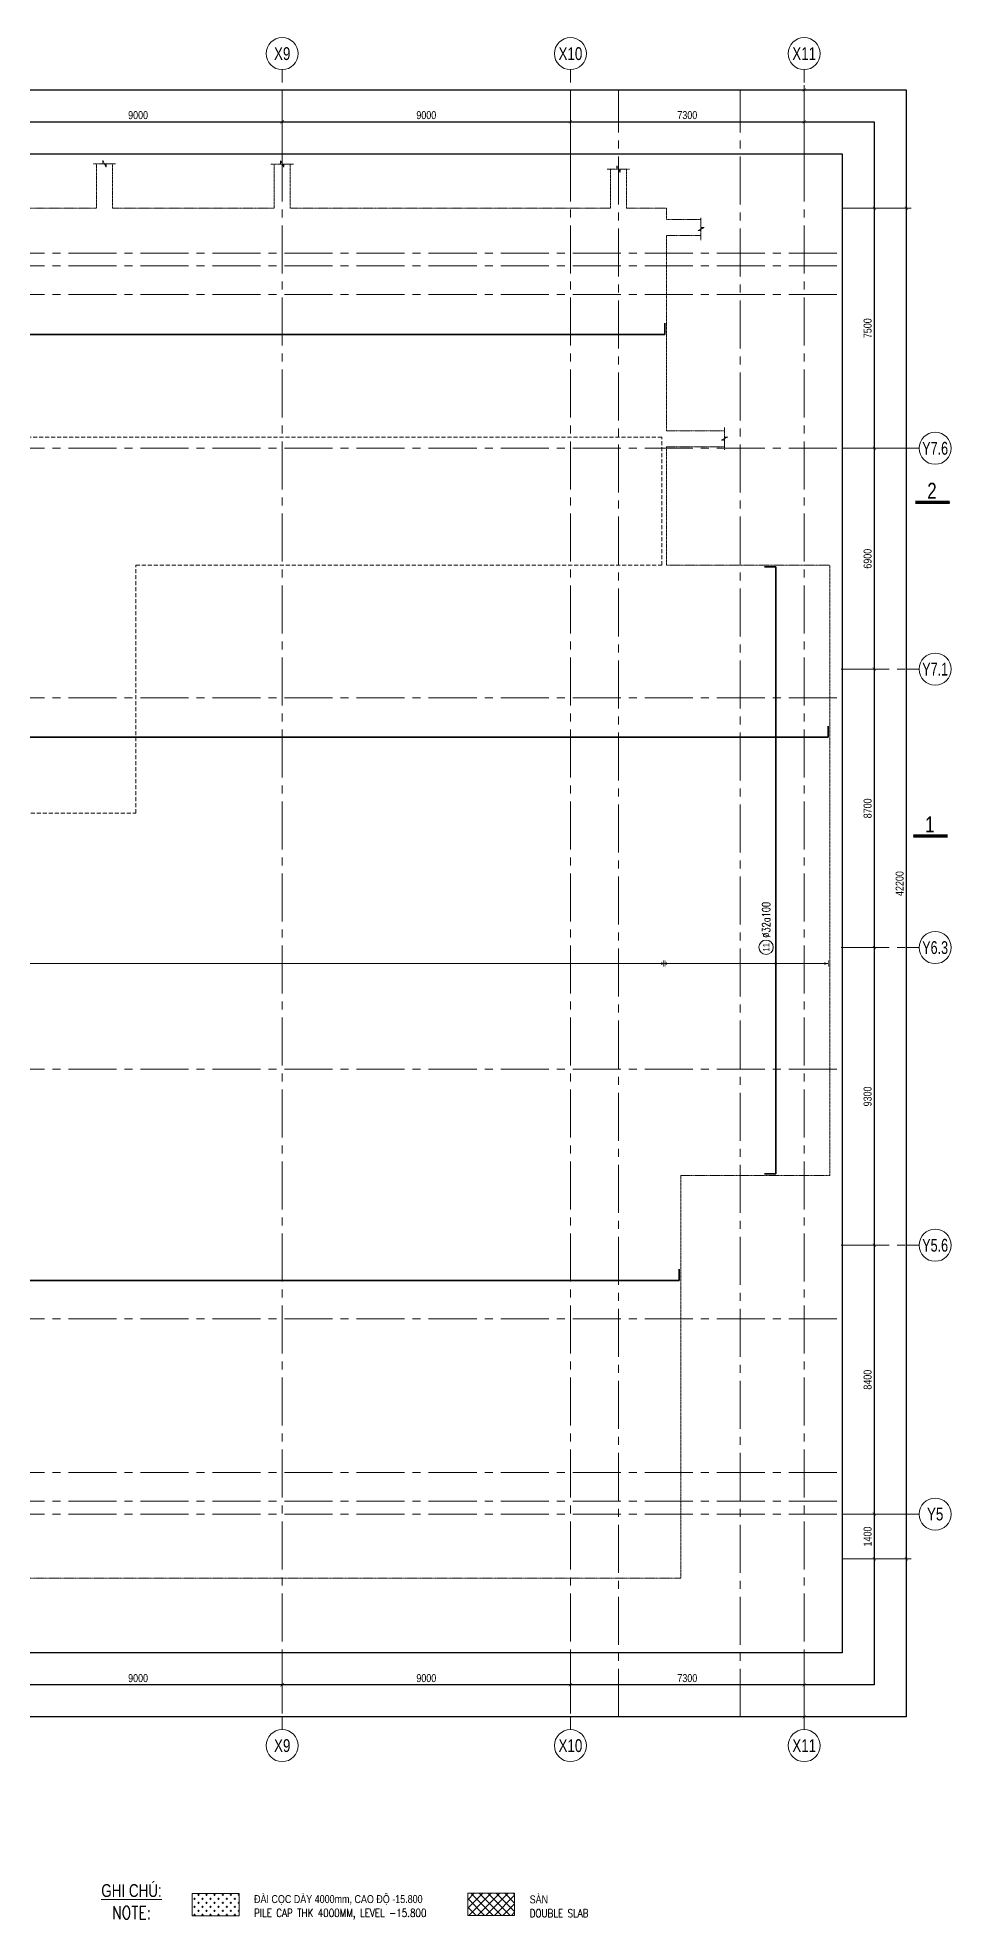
# Model space of a CAD drawing. Header units: millimetres. Extents: x -134772 to 596971, y -129535 to 35703.
# Drawn here: x 208629 to 237159, y -46138 to 12653 of the extents above; entities that cross this region are included whole.
import ezdxf
from ezdxf.enums import TextEntityAlignment as Align

# ---------------------------------------------------------------- set-up
doc = ezdxf.new("R2010")
doc.units = ezdxf.units.MM
doc.header["$MEASUREMENT"] = 0
for name, pattern in [('HIDDEN', [0.375, 0.25, -0.125]), ('HIDDEN2', [4.7625, 3.175, -1.5875]), ('POD_Grid$0$CENTER2', [1.125, 0.75, -0.125, 0.125, -0.125])]:
    doc.linetypes.add(name, pattern=pattern)
doc.layers.get('Defpoints').update_dxf_attribs({"color": 252})
for name, color, linetype, lineweight in [('NDC_S_ANNO', 7, 'Continuous', 20), ('NDC_S_CONTINUOUS', 3, 'Continuous', 20), ('NDC_S_DIM', 1, 'Continuous', 9), ('NDC_S_ENG TITLE', 3, 'Continuous', 20), ('NDC_S_HATCH MATERIAL', 8, 'Continuous', 13), ('NDC_S_HIDDEN', 8, 'HIDDEN2', 13), ('NDC_S_REBAR', 4, 'Continuous', 35), ('NDC_S_SLAB', 2, 'Continuous', 18), ('NDC_S_TEXT SYMBOL', 7, 'Continuous', 20), ('NDC_S_VN TEXT', 7, 'Continuous', 9), ('NDC_S_VN TITLE', 6, 'Continuous', 9), ('POD_Grid$0$NDC_S_AXIS', 5, 'POD_Grid$0$CENTER2', 13), ('POD_Grid$0$NDC_S_SYMBOL', 1, 'Continuous', 15), ('POD_Grid$0$NDC_S_TEXT SYMBOL', 7, 'Continuous', 20)]:
    doc.layers.add(name, color=color, linetype=linetype, lineweight=lineweight)
doc.styles.add('ARIAL', font='arial.ttf', dxfattribs={"width": 0.8})
doc.styles.add('NDC_ANNO', font='', dxfattribs={"width": 0.8})
doc.styles.add('NDC_ARIAL', font='arial.ttf', dxfattribs={"width": 0.8})
doc.styles.add('NDC_EN TXT', font='romans.shx', dxfattribs={"width": 0.8})
doc.styles.add('NDC_ROMANS', font='romans.shx', dxfattribs={"width": 0.8})
doc.styles.add('POD_Grid$0$NDC_ANNO', font='', dxfattribs={"width": 0.8})
doc.styles.get('NDC_ANNO').set_extended_font_data('Dotum')
doc.styles.get('POD_Grid$0$NDC_ANNO').set_extended_font_data('Dotum')
doc.dimstyles.new('NDC_1-100', dxfattribs={"dimscale": 100, "dimtxt": 2.5, "dimasz": 1, "dimexe": 1.5, "dimexo": 0, "dimgap": 0.8, "dimtad": 1, "dimdec": 0, "dimdsep": 46, "dimtxsty": 'NDC_ARIAL', "dimblk": 'DIMMARK', "dimcen": 49999.938995, "dimdle": 1.5, "dimclrd": 1, "dimclre": 1, "dimclrt": 3, "dimadec": 0, "dimazin": 0, "dimtfac": 1, "dimtdec": 0, "dimtix": 1, "dimtmove": 2, "dimatfit": 3, "dimfxl": 1, "dimarcsym": 0})

# ---------------------------------------------------------------- blocks, each defined once
blk = doc.blocks.new('*U51')
at = {"layer": 'POD_Grid$0$NDC_S_SYMBOL'}
blk.add_line((0, 5), (0, 9), dxfattribs=at)
blk.add_circle((0, 0), 5, dxfattribs=at)
at = {"layer": 'POD_Grid$0$NDC_S_TEXT SYMBOL', "color": 7, "style": 'POD_Grid$0$NDC_ANNO', "width": 0.8}
blk.add_attdef('GRID', text='', height=4, dxfattribs=at).set_placement((0, 0), align=Align.MIDDLE)
blk = doc.blocks.new('*U52')
at = {"layer": 'POD_Grid$0$NDC_S_SYMBOL'}
blk.add_line((5, 0), (9, 0), dxfattribs=at)
blk.add_circle((0, 0), 5, dxfattribs=at)
at = {"layer": 'POD_Grid$0$NDC_S_TEXT SYMBOL', "color": 7, "style": 'POD_Grid$0$NDC_ANNO', "width": 0.8}
blk.add_attdef('GRID', text='', height=4, rotation=270, dxfattribs=at).set_placement((0, 0), align=Align.MIDDLE)
blk = doc.blocks.new('DIMMARK')
at = {"layer": 'NDC_S_DIM', "color": 1}
blk.add_line((-1.5, 0), (1, 0), dxfattribs=at)
at = {"layer": 'NDC_S_DIM', "color": 2, "const_width": 0.15}
blk.add_lwpolyline([(-0.5, -0.5), (0.5, 0.5)], dxfattribs=at)
blk = doc.blocks.new('*D407')
at = {"layer": 'Defpoints', "color": 0, "transparency": 16777216}
for p in [(51439, 14900), (53439, 14900), (51439, -27300)]:
    blk.add_point(p, dxfattribs=at)
at = {"layer": 'NDC_S_DIM', "color": 1, "lineweight": -2, "transparency": 16777216}
for p, q in [((51439, 14900), (53589, 14900)), ((53439, -27200), (53439, 14800)), ((51439, -27300), (53589, -27300))]:
    blk.add_line(p, q, dxfattribs=at)
at = {"layer": 'NDC_S_DIM', "color": 1, "lineweight": -2, "transparency": 16777216, "xscale": 100, "yscale": 100, "zscale": 100}
for p, rotation in [((53439, 14900), 90), ((53439, -27300), 270)]:
    blk.add_blockref('DIMMARK', p, dxfattribs=dict(at, rotation=rotation))
at = {"layer": 'NDC_S_DIM', "color": 3, "transparency": 16777216, "insert": (53231, -6200), "char_height": 250, "attachment_point": 5, "rotation": 90, "style": 'NDC_ARIAL'}
blk.add_mtext('42200', dxfattribs=at)
blk = doc.blocks.new('*D408')
at = {"layer": 'Defpoints', "color": 0, "transparency": 16777216}
for p in [(51439, -25900), (52439, -25900), (51439, -27300)]:
    blk.add_point(p, dxfattribs=at)
at = {"layer": 'NDC_S_DIM', "color": 1, "lineweight": -2, "transparency": 16777216}
for p, q in [((51439, -25900), (52589, -25900)), ((52439, -27200), (52439, -26000)), ((51439, -27300), (52589, -27300))]:
    blk.add_line(p, q, dxfattribs=at)
at = {"layer": 'NDC_S_DIM', "color": 1, "lineweight": -2, "transparency": 16777216, "xscale": 100, "yscale": 100, "zscale": 100}
for p, rotation in [((52439, -25900), 90), ((52439, -27300), 270)]:
    blk.add_blockref('DIMMARK', p, dxfattribs=dict(at, rotation=rotation))
at = {"layer": 'NDC_S_DIM', "color": 3, "transparency": 16777216, "insert": (52231, -26600), "char_height": 250, "attachment_point": 5, "rotation": 90, "style": 'NDC_ARIAL'}
blk.add_mtext('1400', dxfattribs=at)
blk = doc.blocks.new('*D409')
at = {"layer": 'Defpoints', "color": 0, "transparency": 16777216}
for p in [(51439, -17500), (52439, -17500), (51439, -25900)]:
    blk.add_point(p, dxfattribs=at)
at = {"layer": 'NDC_S_DIM', "color": 1, "lineweight": -2, "transparency": 16777216}
for p, q in [((51439, -17500), (52589, -17500)), ((52439, -25800), (52439, -17600)), ((51439, -25900), (52589, -25900))]:
    blk.add_line(p, q, dxfattribs=at)
at = {"layer": 'NDC_S_DIM', "color": 1, "lineweight": -2, "transparency": 16777216, "xscale": 100, "yscale": 100, "zscale": 100}
for p, rotation in [((52439, -17500), 90), ((52439, -25900), 270)]:
    blk.add_blockref('DIMMARK', p, dxfattribs=dict(at, rotation=rotation))
at = {"layer": 'NDC_S_DIM', "color": 3, "transparency": 16777216, "insert": (52231, -21700), "char_height": 250, "attachment_point": 5, "rotation": 90, "style": 'NDC_ARIAL'}
blk.add_mtext('8400', dxfattribs=at)
blk = doc.blocks.new('*D410')
at = {"layer": 'Defpoints', "color": 0, "transparency": 16777216}
for p in [(51439, -8200), (52439, -8200), (51439, -17500)]:
    blk.add_point(p, dxfattribs=at)
at = {"layer": 'NDC_S_DIM', "color": 1, "lineweight": -2, "transparency": 16777216}
for p, q in [((51439, -8200), (52589, -8200)), ((52439, -17400), (52439, -8300)), ((51439, -17500), (52589, -17500))]:
    blk.add_line(p, q, dxfattribs=at)
at = {"layer": 'NDC_S_DIM', "color": 1, "lineweight": -2, "transparency": 16777216, "xscale": 100, "yscale": 100, "zscale": 100}
for p, rotation in [((52439, -8200), 90), ((52439, -17500), 270)]:
    blk.add_blockref('DIMMARK', p, dxfattribs=dict(at, rotation=rotation))
at = {"layer": 'NDC_S_DIM', "color": 3, "transparency": 16777216, "insert": (52231, -12850), "char_height": 250, "attachment_point": 5, "rotation": 90, "style": 'NDC_ARIAL'}
blk.add_mtext('9300', dxfattribs=at)
blk = doc.blocks.new('*D411')
at = {"layer": 'Defpoints', "color": 0, "transparency": 16777216}
for p in [(51439, 500), (52439, 500), (51439, -8200)]:
    blk.add_point(p, dxfattribs=at)
at = {"layer": 'NDC_S_DIM', "color": 1, "lineweight": -2, "transparency": 16777216}
for p, q in [((51439, 500), (52589, 500)), ((52439, -8100), (52439, 400)), ((51439, -8200), (52589, -8200))]:
    blk.add_line(p, q, dxfattribs=at)
at = {"layer": 'NDC_S_DIM', "color": 1, "lineweight": -2, "transparency": 16777216, "xscale": 100, "yscale": 100, "zscale": 100}
for p, rotation in [((52439, 500), 90), ((52439, -8200), 270)]:
    blk.add_blockref('DIMMARK', p, dxfattribs=dict(at, rotation=rotation))
at = {"layer": 'NDC_S_DIM', "color": 3, "transparency": 16777216, "insert": (52231, -3850), "char_height": 250, "attachment_point": 5, "rotation": 90, "style": 'NDC_ARIAL'}
blk.add_mtext('8700', dxfattribs=at)
blk = doc.blocks.new('*D412')
at = {"layer": 'Defpoints', "color": 0, "transparency": 16777216}
for p in [(51439, 7400), (52439, 7400), (51439, 500)]:
    blk.add_point(p, dxfattribs=at)
at = {"layer": 'NDC_S_DIM', "color": 1, "lineweight": -2, "transparency": 16777216}
for p, q in [((51439, 7400), (52589, 7400)), ((52439, 600), (52439, 7300)), ((51439, 500), (52589, 500))]:
    blk.add_line(p, q, dxfattribs=at)
at = {"layer": 'NDC_S_DIM', "color": 1, "lineweight": -2, "transparency": 16777216, "xscale": 100, "yscale": 100, "zscale": 100}
for p, rotation in [((52439, 7400), 90), ((52439, 500), 270)]:
    blk.add_blockref('DIMMARK', p, dxfattribs=dict(at, rotation=rotation))
at = {"layer": 'NDC_S_DIM', "color": 3, "transparency": 16777216, "insert": (52231, 3950), "char_height": 250, "attachment_point": 5, "rotation": 90, "style": 'NDC_ARIAL'}
blk.add_mtext('6900', dxfattribs=at)
blk = doc.blocks.new('*D413')
at = {"layer": 'Defpoints', "color": 0, "transparency": 16777216}
for p in [(51439, 14900), (52439, 14900), (51439, 7400)]:
    blk.add_point(p, dxfattribs=at)
at = {"layer": 'NDC_S_DIM', "color": 1, "lineweight": -2, "transparency": 16777216}
for p, q in [((51439, 14900), (52589, 14900)), ((52439, 7500), (52439, 14800)), ((51439, 7400), (52589, 7400))]:
    blk.add_line(p, q, dxfattribs=at)
at = {"layer": 'NDC_S_DIM', "color": 1, "lineweight": -2, "transparency": 16777216, "xscale": 100, "yscale": 100, "zscale": 100}
for p, rotation in [((52439, 14900), 90), ((52439, 7400), 270)]:
    blk.add_blockref('DIMMARK', p, dxfattribs=dict(at, rotation=rotation))
at = {"layer": 'NDC_S_DIM', "color": 3, "transparency": 16777216, "insert": (52231, 11150), "char_height": 250, "attachment_point": 5, "rotation": 90, "style": 'NDC_ARIAL'}
blk.add_mtext('7500', dxfattribs=at)
blk = doc.blocks.new('*D391')
at = {"layer": 'Defpoints', "color": 0, "transparency": 16777216}
for p in [(50250, 18600), (-7350, 16600), (50250, 16600)]:
    blk.add_point(p, dxfattribs=at)
at = {"layer": 'NDC_S_DIM', "color": 1, "lineweight": -2, "transparency": 16777216}
for p, q in [((-7350, 16600), (-7350, 18750)), ((-7250, 18600), (50150, 18600)), ((50250, 16600), (50250, 18750))]:
    blk.add_line(p, q, dxfattribs=at)
at = {"layer": 'NDC_S_DIM', "color": 1, "lineweight": -2, "transparency": 16777216, "xscale": 100, "yscale": 100, "zscale": 100, "rotation": 180}
blk.add_blockref('DIMMARK', (-7350, 18600), dxfattribs=at)
at = {"layer": 'NDC_S_DIM', "color": 1, "lineweight": -2, "transparency": 16777216, "xscale": 100, "yscale": 100, "zscale": 100}
blk.add_blockref('DIMMARK', (50250, 18600), dxfattribs=at)
at = {"layer": 'NDC_S_DIM', "color": 3, "transparency": 16777216, "insert": (21450, 18808), "char_height": 250, "attachment_point": 5, "style": 'NDC_ARIAL'}
blk.add_mtext('57600', dxfattribs=at)
blk = doc.blocks.new('*D396')
at = {"layer": 'Defpoints', "color": 0, "transparency": 16777216}
for p in [(33950, 17600), (24950, 16600), (33950, 16600)]:
    blk.add_point(p, dxfattribs=at)
at = {"layer": 'NDC_S_DIM', "color": 1, "lineweight": -2, "transparency": 16777216}
for p, q in [((24950, 16600), (24950, 17750)), ((33950, 16600), (33950, 17750)), ((25050, 17600), (33850, 17600))]:
    blk.add_line(p, q, dxfattribs=at)
at = {"layer": 'NDC_S_DIM', "color": 1, "lineweight": -2, "transparency": 16777216, "xscale": 100, "yscale": 100, "zscale": 100, "rotation": 180}
blk.add_blockref('DIMMARK', (24950, 17600), dxfattribs=at)
at = {"layer": 'NDC_S_DIM', "color": 1, "lineweight": -2, "transparency": 16777216, "xscale": 100, "yscale": 100, "zscale": 100}
blk.add_blockref('DIMMARK', (33950, 17600), dxfattribs=at)
at = {"layer": 'NDC_S_DIM', "color": 3, "transparency": 16777216, "insert": (29450, 17808), "char_height": 250, "attachment_point": 5, "style": 'NDC_ARIAL'}
blk.add_mtext('9000', dxfattribs=at)
blk = doc.blocks.new('*D397')
at = {"layer": 'Defpoints', "color": 0, "transparency": 16777216}
for p in [(42950, 17600), (33950, 16600), (42950, 16600)]:
    blk.add_point(p, dxfattribs=at)
at = {"layer": 'NDC_S_DIM', "color": 1, "lineweight": -2, "transparency": 16777216}
for p, q in [((33950, 16600), (33950, 17750)), ((42950, 16600), (42950, 17750)), ((34050, 17600), (42850, 17600))]:
    blk.add_line(p, q, dxfattribs=at)
at = {"layer": 'NDC_S_DIM', "color": 1, "lineweight": -2, "transparency": 16777216, "xscale": 100, "yscale": 100, "zscale": 100, "rotation": 180}
blk.add_blockref('DIMMARK', (33950, 17600), dxfattribs=at)
at = {"layer": 'NDC_S_DIM', "color": 1, "lineweight": -2, "transparency": 16777216, "xscale": 100, "yscale": 100, "zscale": 100}
blk.add_blockref('DIMMARK', (42950, 17600), dxfattribs=at)
at = {"layer": 'NDC_S_DIM', "color": 3, "transparency": 16777216, "insert": (38450, 17808), "char_height": 250, "attachment_point": 5, "style": 'NDC_ARIAL'}
blk.add_mtext('9000', dxfattribs=at)
blk = doc.blocks.new('*D398')
at = {"layer": 'Defpoints', "color": 0, "transparency": 16777216}
for p in [(50250, 17600), (42950, 16600), (50250, 16600)]:
    blk.add_point(p, dxfattribs=at)
at = {"layer": 'NDC_S_DIM', "color": 1, "lineweight": -2, "transparency": 16777216}
for p, q in [((42950, 16600), (42950, 17750)), ((50250, 16600), (50250, 17750)), ((43050, 17600), (50150, 17600))]:
    blk.add_line(p, q, dxfattribs=at)
at = {"layer": 'NDC_S_DIM', "color": 1, "lineweight": -2, "transparency": 16777216, "xscale": 100, "yscale": 100, "zscale": 100, "rotation": 180}
blk.add_blockref('DIMMARK', (42950, 17600), dxfattribs=at)
at = {"layer": 'NDC_S_DIM', "color": 1, "lineweight": -2, "transparency": 16777216, "xscale": 100, "yscale": 100, "zscale": 100}
blk.add_blockref('DIMMARK', (50250, 17600), dxfattribs=at)
at = {"layer": 'NDC_S_DIM', "color": 3, "transparency": 16777216, "insert": (46600, 17808), "char_height": 250, "attachment_point": 5, "style": 'NDC_ARIAL'}
blk.add_mtext('7300', dxfattribs=at)
blk = doc.blocks.new('*D399')
at = {"layer": 'Defpoints', "color": 0, "transparency": 16777216}
for p in [(-7350, -30233), (50250, -30233), (50250, -32233)]:
    blk.add_point(p, dxfattribs=at)
at = {"layer": 'NDC_S_DIM', "color": 1, "lineweight": -2, "transparency": 16777216}
for p, q in [((-7350, -30233), (-7350, -32383)), ((50250, -30233), (50250, -32383)), ((-7250, -32233), (50150, -32233))]:
    blk.add_line(p, q, dxfattribs=at)
at = {"layer": 'NDC_S_DIM', "color": 1, "lineweight": -2, "transparency": 16777216, "xscale": 100, "yscale": 100, "zscale": 100, "rotation": 180}
blk.add_blockref('DIMMARK', (-7350, -32233), dxfattribs=at)
at = {"layer": 'NDC_S_DIM', "color": 1, "lineweight": -2, "transparency": 16777216, "xscale": 100, "yscale": 100, "zscale": 100}
blk.add_blockref('DIMMARK', (50250, -32233), dxfattribs=at)
at = {"layer": 'NDC_S_DIM', "color": 3, "transparency": 16777216, "insert": (21450, -32025), "char_height": 250, "attachment_point": 5, "style": 'NDC_ARIAL'}
blk.add_mtext('57600', dxfattribs=at)
blk = doc.blocks.new('*D404')
at = {"layer": 'Defpoints', "color": 0, "transparency": 16777216}
for p in [(24950, -30233), (33950, -30233), (33950, -31233)]:
    blk.add_point(p, dxfattribs=at)
at = {"layer": 'NDC_S_DIM', "color": 1, "lineweight": -2, "transparency": 16777216}
for p, q in [((24950, -30233), (24950, -31383)), ((33950, -30233), (33950, -31383)), ((25050, -31233), (33850, -31233))]:
    blk.add_line(p, q, dxfattribs=at)
at = {"layer": 'NDC_S_DIM', "color": 1, "lineweight": -2, "transparency": 16777216, "xscale": 100, "yscale": 100, "zscale": 100, "rotation": 180}
blk.add_blockref('DIMMARK', (24950, -31233), dxfattribs=at)
at = {"layer": 'NDC_S_DIM', "color": 1, "lineweight": -2, "transparency": 16777216, "xscale": 100, "yscale": 100, "zscale": 100}
blk.add_blockref('DIMMARK', (33950, -31233), dxfattribs=at)
at = {"layer": 'NDC_S_DIM', "color": 3, "transparency": 16777216, "insert": (29450, -31025), "char_height": 250, "attachment_point": 5, "style": 'NDC_ARIAL'}
blk.add_mtext('9000', dxfattribs=at)
blk = doc.blocks.new('*D405')
at = {"layer": 'Defpoints', "color": 0, "transparency": 16777216}
for p in [(33950, -30233), (42950, -30233), (42950, -31233)]:
    blk.add_point(p, dxfattribs=at)
at = {"layer": 'NDC_S_DIM', "color": 1, "lineweight": -2, "transparency": 16777216}
for p, q in [((33950, -30233), (33950, -31383)), ((42950, -30233), (42950, -31383)), ((34050, -31233), (42850, -31233))]:
    blk.add_line(p, q, dxfattribs=at)
at = {"layer": 'NDC_S_DIM', "color": 1, "lineweight": -2, "transparency": 16777216, "xscale": 100, "yscale": 100, "zscale": 100, "rotation": 180}
blk.add_blockref('DIMMARK', (33950, -31233), dxfattribs=at)
at = {"layer": 'NDC_S_DIM', "color": 1, "lineweight": -2, "transparency": 16777216, "xscale": 100, "yscale": 100, "zscale": 100}
blk.add_blockref('DIMMARK', (42950, -31233), dxfattribs=at)
at = {"layer": 'NDC_S_DIM', "color": 3, "transparency": 16777216, "insert": (38450, -31025), "char_height": 250, "attachment_point": 5, "style": 'NDC_ARIAL'}
blk.add_mtext('9000', dxfattribs=at)
blk = doc.blocks.new('*D406')
at = {"layer": 'Defpoints', "color": 0, "transparency": 16777216}
for p in [(42950, -30233), (50250, -30233), (50250, -31233)]:
    blk.add_point(p, dxfattribs=at)
at = {"layer": 'NDC_S_DIM', "color": 1, "lineweight": -2, "transparency": 16777216}
for p, q in [((42950, -30233), (42950, -31383)), ((50250, -30233), (50250, -31383)), ((43050, -31233), (50150, -31233))]:
    blk.add_line(p, q, dxfattribs=at)
at = {"layer": 'NDC_S_DIM', "color": 1, "lineweight": -2, "transparency": 16777216, "xscale": 100, "yscale": 100, "zscale": 100, "rotation": 180}
blk.add_blockref('DIMMARK', (42950, -31233), dxfattribs=at)
at = {"layer": 'NDC_S_DIM', "color": 1, "lineweight": -2, "transparency": 16777216, "xscale": 100, "yscale": 100, "zscale": 100}
blk.add_blockref('DIMMARK', (50250, -31233), dxfattribs=at)
at = {"layer": 'NDC_S_DIM', "color": 3, "transparency": 16777216, "insert": (46600, -31025), "char_height": 250, "attachment_point": 5, "style": 'NDC_ARIAL'}
blk.add_mtext('7300', dxfattribs=at)
blk = doc.blocks.new('*U275')
at = {"layer": 'NDC_S_ANNO', "color": 0, "linetype": 'ByBlock', "lineweight": -2}
blk.add_line((-4.36, 0), (1, 0), dxfattribs=at)
at = {"layer": 'NDC_S_ANNO', "ltscale": 0.005, "const_width": 0.5}
blk.add_lwpolyline([(1, 0), (-4.36, 0)], dxfattribs=at)
at = {"layer": 'NDC_S_TEXT SYMBOL', "linetype": 'ByBlock', "lineweight": -2, "style": 'NDC_ANNO', "width": 0.8}
blk.add_attdef('DETAIL', text='', height=2.5, dxfattribs=at).set_placement((-1.05, 1.82), align=Align.MIDDLE_RIGHT)
blk = doc.blocks.new('*U1020')
at = {"ltscale": 500}
for p, q in [((0, 0), (412.13, 0)), ((412.13, 0), (412.13, 3.5))]:
    blk.add_line(p, q, dxfattribs=at)
at = {"layer": 'NDC_S_VN TEXT', "style": 'ARIAL', "width": 0.8}
blk.add_attdef('KHT', text='', height=2, dxfattribs=at).set_placement((2.1, 3), align=Align.MIDDLE_CENTER)
at = {"layer": 'NDC_S_VN TEXT', "color": 3, "style": 'NDC_EN TXT', "width": 0.75}
blk.add_attdef('DKT', (5.1, 1.75), '', height=2.5, dxfattribs=at)
blk = doc.blocks.new('*U1021')
at = {"ltscale": 500}
for p, q in [((0, 0), (321.19, 0)), ((321.19, 0), (321.19, 3.5))]:
    blk.add_line(p, q, dxfattribs=at)
at = {"layer": 'NDC_S_VN TEXT', "style": 'ARIAL', "width": 0.8}
blk.add_attdef('KHT', text='', height=2, dxfattribs=at).set_placement((2.1, 3), align=Align.MIDDLE_CENTER)
at = {"layer": 'NDC_S_VN TEXT', "color": 3, "style": 'NDC_EN TXT', "width": 0.75}
blk.add_attdef('DKT', (5.1, 1.75), '', height=2.5, dxfattribs=at)
blk = doc.blocks.new('*U1022')
at = {"ltscale": 500}
for p, q in [((0, 0), (434.19, 0)), ((434.19, 0), (434.19, 3.5))]:
    blk.add_line(p, q, dxfattribs=at)
at = {"layer": 'NDC_S_VN TEXT', "style": 'ARIAL', "width": 0.8}
blk.add_attdef('KHT', text='', height=2, dxfattribs=at).set_placement((2.1, 3), align=Align.MIDDLE_CENTER)
at = {"layer": 'NDC_S_VN TEXT', "color": 3, "style": 'NDC_EN TXT', "width": 0.75}
blk.add_attdef('DKT', (5.1, 1.75), '', height=2.5, dxfattribs=at)
blk = doc.blocks.new('*U1025')
h = blk.add_hatch(color=6)
edge = h.paths.add_edge_path()
edge.add_arc((-2.99, 0), 0.3, 0, 360)
at = {"ltscale": 500}
for p, q in [((-68.71, 0), (-68.71, 3.5)), ((0, 0), (-68.71, 0)), ((0, 0), (121, 0)), ((121, 0), (121, 3.5))]:
    blk.add_line(p, q, dxfattribs=at)
at = {"layer": 'NDC_S_DIM', "color": 8}
for q in [(-2.99, 35.11), (-2.99, -16.39)]:
    blk.add_line((-2.99, 0), q, dxfattribs=at)
for points in [[(-3.99, 35.11, 0.2, 0.2, 0), (-1.99, 35.11, 0, 0, 0)], [(-3.99, -16.39, 0.2, 0.2, 0), (-1.99, -16.39, 0, 0, 0)]]:
    blk.add_lwpolyline(points, format="xyseb", dxfattribs=at)
at = {"layer": 'NDC_S_DIM', "color": 6}
blk.add_circle((-2.99, 0), 0.3, dxfattribs=at)
at = {"layer": 'NDC_S_DIM'}
blk.add_circle((2.1, 3), 2.25, dxfattribs=at)
at = {"layer": 'NDC_S_DIM', "color": 8}
for points in [[(-3.39, 33.91), (-2.99, 35.11), (-2.59, 33.91)], [(-3.39, -15.19), (-2.99, -16.39), (-2.59, -15.19)]]:
    blk.add_solid(points, dxfattribs=at)
at = {"layer": 'NDC_S_VN TEXT', "style": 'ARIAL', "width": 0.8}
blk.add_attdef('KHT', text='', height=2, dxfattribs=at).set_placement((2.1, 3), align=Align.MIDDLE_CENTER)
at = {"layer": 'NDC_S_VN TEXT', "color": 3, "style": 'NDC_EN TXT', "width": 0.75}
blk.add_attdef('DKT', (5.1, 1.75), '', height=2.5, dxfattribs=at)
blk = doc.blocks.new('*U1031')
at = {"layer": 'NDC_S_DIM', "color": 8}
blk.add_line((-2.99, 0), (-2.99, -203.31), dxfattribs=at)
blk.add_lwpolyline([(-3.99, -203.31, 0.2, 0.2, 0), (-1.99, -203.31, 0, 0, 0)], format="xyseb", dxfattribs=at)
blk.add_solid([(-3.39, -202.11), (-2.99, -203.31), (-2.59, -202.11)], dxfattribs=at)
at = {"layer": 'NDC_S_VN TEXT', "style": 'ARIAL', "width": 0.8}
blk.add_attdef('KHT', text='', height=2, dxfattribs=at).set_placement((2.1, 3), align=Align.MIDDLE_CENTER)
at = {"layer": 'NDC_S_VN TEXT', "color": 3, "style": 'NDC_EN TXT', "width": 0.75}
blk.add_attdef('DKT', (5.1, 1.75), '', height=2.5, dxfattribs=at)
blk = doc.blocks.new('luoi truc office')
at = {"layer": 'Defpoints'}
for points in [[(-13226.4, 18600), (53438.9, 18600), (53438.9, -32232.8), (-13226.4, -32232.8)], [(-12226.4, 17600), (52438.9, 17600), (52438.9, -31232.8), (-12226.4, -31232.8)], [(-11226.4, 16600), (51438.9, 16600), (51438.9, -30232.8), (-11226.4, -30232.8)]]:
    blk.add_lwpolyline(points, close=True, dxfattribs=at)
at = {"layer": 'POD_Grid$0$NDC_S_AXIS', "ltscale": 2000}
for p, q in [((33950, -32134.4), (33950, 18600)), ((42950, -32134.4), (42950, 18600)), ((44450, -32232.8), (44450, 18600)), ((48250, -32232.8), (48250, 18600)), ((50250, -32134.4), (50250, 18600)), ((-13226.4, 13500), (51407.7, 13500)), ((-13226.4, 13100), (51407.7, 13100)), ((-13226.4, 12200), (51407.7, 12200)), ((-13226.4, 7400), (53438.9, 7400)), ((51407.7, 500), (53438.9, 500)), ((-13226.4, -400), (51407.7, -400)), ((51407.7, -8200), (53438.9, -8200)), ((-13226.4, -12000), (51407.7, -12000)), ((51407.7, -17500), (53438.9, -17500)), ((-13226.4, -19800), (51407.7, -19800)), ((-13226.4, -24600), (51407.7, -24600)), ((-13226.4, -25500), (51407.7, -25500)), ((-13226.4, -25900), (53438.9, -25900))]:
    blk.add_line(p, q, dxfattribs=at)
at = {"layer": 'POD_Grid$0$NDC_S_AXIS'}
ref = blk.add_blockref('*U51', (33950, 19730.1), dxfattribs=dict(at, xscale=-100, yscale=100, zscale=100, rotation=180))
ref.add_attrib('GRID', 'X9', dxfattribs={"layer": 'POD_Grid$0$NDC_S_TEXT SYMBOL', "color": 7, "height": 400, "style": 'POD_Grid$0$NDC_ANNO', "width": 0.8}).set_placement((33950, 19730.1), align=Align.MIDDLE)
ref = blk.add_blockref('*U51', (42950, 19730.1), dxfattribs=dict(at, xscale=-100, yscale=100, zscale=100, rotation=180))
ref.add_attrib('GRID', 'X10', dxfattribs={"layer": 'POD_Grid$0$NDC_S_TEXT SYMBOL', "color": 7, "height": 400, "style": 'POD_Grid$0$NDC_ANNO', "width": 0.8}).set_placement((42950, 19730.1), align=Align.MIDDLE)
ref = blk.add_blockref('*U51', (50250, 19730.1), dxfattribs=dict(at, xscale=-100, yscale=100, zscale=100, rotation=180))
ref.add_attrib('GRID', 'X11', dxfattribs={"layer": 'POD_Grid$0$NDC_S_TEXT SYMBOL', "color": 7, "height": 400, "style": 'POD_Grid$0$NDC_ANNO', "width": 0.8}).set_placement((50250, 19730.1), align=Align.MIDDLE)
ref = blk.add_blockref('*U52', (54338.9, 7400), dxfattribs=dict(at, xscale=-100, yscale=100, zscale=100))
ref.add_attrib('GRID', 'Y7.6', dxfattribs={"layer": 'POD_Grid$0$NDC_S_TEXT SYMBOL', "color": 7, "height": 400, "style": 'POD_Grid$0$NDC_ANNO', "width": 0.75}).set_placement((54338.9, 7400), align=Align.MIDDLE)
ref = blk.add_blockref('*U52', (54338.9, 500), dxfattribs=dict(at, xscale=-100, yscale=100, zscale=100))
ref.add_attrib('GRID', 'Y7.1', dxfattribs={"layer": 'POD_Grid$0$NDC_S_TEXT SYMBOL', "color": 7, "height": 400, "style": 'POD_Grid$0$NDC_ANNO', "width": 0.75}).set_placement((54338.9, 500), align=Align.MIDDLE)
ref = blk.add_blockref('*U52', (54338.9, -8200), dxfattribs=dict(at, xscale=-100, yscale=100, zscale=100))
ref.add_attrib('GRID', 'Y6.3', dxfattribs={"layer": 'POD_Grid$0$NDC_S_TEXT SYMBOL', "color": 7, "height": 400, "style": 'POD_Grid$0$NDC_ANNO', "width": 0.75}).set_placement((54338.9, -8200), align=Align.MIDDLE)
ref = blk.add_blockref('*U52', (54338.9, -17500), dxfattribs=dict(at, xscale=-100, yscale=100, zscale=100))
ref.add_attrib('GRID', 'Y5.6', dxfattribs={"layer": 'POD_Grid$0$NDC_S_TEXT SYMBOL', "color": 7, "height": 400, "style": 'POD_Grid$0$NDC_ANNO', "width": 0.75}).set_placement((54338.9, -17500), align=Align.MIDDLE)
ref = blk.add_blockref('*U52', (54338.9, -25900), dxfattribs=dict(at, xscale=-100, yscale=100, zscale=100))
ref.add_attrib('GRID', 'Y5', dxfattribs={"layer": 'POD_Grid$0$NDC_S_TEXT SYMBOL', "color": 7, "height": 400, "style": 'POD_Grid$0$NDC_ANNO', "width": 0.8}).set_placement((54338.9, -25900), align=Align.MIDDLE)
at = {"layer": 'POD_Grid$0$NDC_S_AXIS', "xscale": 100, "yscale": 100, "zscale": 100}
for p, values in [((33950, -33132.8), {'GRID': 'X9'}), ((42950, -33132.8), {'GRID': 'X10'}), ((50250, -33132.8), {'GRID': 'X11'})]:
    blk.add_blockref('*U51', p, dxfattribs=at).add_auto_attribs(values)
at = {"layer": 'NDC_S_DIM'}
for base, p1, p2, picture, middle in [((50250, 18600), (-7350, 16600), (50250, 16600), '*D391', (21450, 18807.6)), ((33950, 17600), (24950, 16600), (33950, 16600), '*D396', (29450, 17807.6)), ((42950, 17600), (33950, 16600), (42950, 16600), '*D397', (38450, 17807.6)), ((50250, 17600), (42950, 16600), (50250, 16600), '*D398', (46600, 17807.7)), ((50250, -32232.8), (-7350, -30232.8), (50250, -30232.8), '*D399', (21450, -32025.1)), ((33950, -31232.8), (24950, -30232.8), (33950, -30232.8), '*D404', (29450, -31025.1)), ((42950, -31232.8), (33950, -30232.8), (42950, -30232.8), '*D405', (38450, -31025.1)), ((50250, -31232.8), (42950, -30232.8), (50250, -30232.8), '*D406', (46600, -31025.1))]:
    dim = blk.add_linear_dim(base=base, p1=p1, p2=p2, dimstyle='NDC_1-100', dxfattribs=at)
    dim.commit()
    dim.dimension.update_dxf_attribs({"geometry": picture, "text_midpoint": middle})
for base, p1, p2, picture, middle in [((53438.9, 14900), (51438.9, -27300), (51438.9, 14900), '*D407', (53231.3, -6200)), ((52438.9, 14900), (51438.9, 7400), (51438.9, 14900), '*D413', (52231.3, 11150)), ((52438.9, 7400), (51438.9, 500), (51438.9, 7400), '*D412', (52231.3, 3950)), ((52438.9, 500), (51438.9, -8200), (51438.9, 500), '*D411', (52231.3, -3850)), ((52438.9, -8200), (51438.9, -17500), (51438.9, -8200), '*D410', (52231.2, -12850)), ((52438.9, -17500), (51438.9, -25900), (51438.9, -17500), '*D409', (52231.3, -21700)), ((52438.9, -25900), (51438.9, -27300), (51438.9, -25900), '*D408', (52231.3, -26600))]:
    dim = blk.add_linear_dim(base=base, p1=p1, p2=p2, angle=90, dimstyle='NDC_1-100', dxfattribs=at)
    dim.commit()
    dim.dimension.update_dxf_attribs({"geometry": picture, "text_midpoint": middle})

msp = doc.modelspace()

# ---------------------------------------------------------------- hatches: boundary and pattern name
at = {"layer": 'NDC_S_HATCH MATERIAL'}
h = msp.add_hatch(dxfattribs=at)
h.set_pattern_fill('CROSS', color=3, scale=500)
h.set_pattern_definition([(0, (0, -3743.07), (125, 125), [62.5, -187.5]), (90, (31.25, -3774.32), (-125, 125), [62.5, -187.5])])
h.paths.add_polyline_path([(213450.1, -45329.2), (214917.4, -45329.2), (214917.4, -46024.8), (213450.1, -46024.8)])
at = {"layer": 'NDC_S_HATCH MATERIAL', "linetype": 'HIDDEN'}
h = msp.add_hatch(dxfattribs=at)
h.set_pattern_fill('ANSI37', color=256, scale=1500)
h.set_pattern_definition([(45, (0, -3743.07), (-132.58252, 132.58252), []), (135, (0, -3743.07), (-132.58252, -132.58252), [])])
h.paths.add_polyline_path([(222056.5, -45320.2), (223523.8, -45320.2), (223523.8, -46015.8), (222056.5, -46015.8)])

# ---------------------------------------------------------------- linework, layer by layer
at = {"layer": 'NDC_S_CONTINUOUS', "linetype": 'HIDDEN'}
msp.add_lwpolyline([(206914.8, -35477.1), (228714.8, -35477.1), (228714.8, -22897.4), (233364.8, -22897.4), (233364.8, -3827.1), (228264.8, -3827.1), (228264.8, -127.1), (230077.8, -127.1), (230077.8, 372.9), (228264.8, 372.9), (228264.8, 6472.9), (229342, 6472.9), (229342, 6972.9), (228264.8, 6972.9), (228264.8, 7322.9), (227014.8, 7322.9), (227014.8, 8545.2), (226514.8, 8545.2), (226514.8, 7322.9), (216514.8, 7322.9), (216514.8, 8704.4), (216014.8, 8704.4), (216014.8, 7322.9), (210964.8, 7322.9), (210964.8, 8712.8), (210464.8, 8712.8), (210464.8, 7322.9), (176964.8, 7322.9)], dxfattribs=at)
at = {"layer": 'NDC_S_DIM', "linetype": 'HIDDEN'}
for points in [[(211064.8, 8712.8), (210764.8, 8712.8), (210764.8, 8612.8), (210664.8, 8812.8), (210664.8, 8712.8), (210364.8, 8712.8)], [(216614.8, 8704.4), (216314.8, 8704.4), (216314.8, 8604.4), (216214.8, 8804.4), (216214.8, 8704.4), (215914.8, 8704.4)], [(227114.8, 8545.2), (226814.8, 8545.2), (226814.8, 8445.2), (226714.8, 8645.2), (226714.8, 8545.2), (226414.8, 8545.2)], [(229342, 6322.9), (229342, 6622.9), (229242, 6622.9), (229442, 6722.9), (229342, 6722.9), (229342, 7022.9)], [(230077.8, -227.1), (230077.8, 72.9), (229977.8, 72.9), (230177.8, 172.9), (230077.8, 172.9), (230077.8, 472.9)]]:
    msp.add_lwpolyline(points, dxfattribs=at)
at = {"layer": 'NDC_S_HIDDEN', "linetype": 'HIDDEN', "ltscale": 500}
msp.add_lwpolyline([(173164.8, -7577.1), (173164.8, -11577.1), (211689.8, -11577.1), (211689.8, -3827.1), (228114.8, -3827.1), (228114.8, 172.9), (206914.8, 172.9), (206914.8, -7577.1), (173164.8, -7577.1)], dxfattribs=at)
at = {"layer": 'NDC_S_SLAB'}
for points in [[(213450.1, -45329.2), (214917.4, -45329.2), (214917.4, -46024.8), (213450.1, -46024.8)], [(222056.5, -45320.2), (223523.8, -45320.2), (223523.8, -46015.8), (222056.5, -46015.8)]]:
    msp.add_lwpolyline(points, close=True, dxfattribs=at)

# ---------------------------------------------------------------- block references
at = {"layer": 'NDC_S_DIM'}
msp.add_blockref('luoi truc office', (182314.8, -7577.1), dxfattribs=at)
at = {"layer": 'NDC_S_REBAR', "xscale": 100, "yscale": 100, "zscale": 100}
for name, p in [('*U1020', (187002.1, 3380.3)), ('*U1021', (201195.6, -9207.8)), ('*U1022', (185246.2, -26176.1))]:
    msp.add_blockref(name, p, dxfattribs=at)
at = {"layer": 'NDC_S_REBAR', "xscale": 100, "yscale": 100, "zscale": 100, "rotation": 90}
msp.add_blockref('*U1031', (207883.5, -15976.7), dxfattribs=at)
msp.add_blockref('*U1025', (231675.9, -15976.7), dxfattribs=at).add_auto_attribs({'KHT': '11', 'DKT': '%%C32a100'})
at = {"layer": 'NDC_S_VN TEXT', "xscale": 200, "yscale": 200, "zscale": 200}
for p, values in [((236909.3, -1867.9), {'DETAIL': '2'}), ((236844.1, -12291.9), {'DETAIL': '1'})]:
    msp.add_blockref('*U275', p, dxfattribs=at).add_auto_attribs(values)

# ---------------------------------------------------------------- texts
at = {"layer": 'NDC_S_ENG TITLE', "style": 'NDC_ROMANS', "width": 0.8}
msp.add_text('NOTE:', height=400, dxfattribs=at).set_placement((211559.5, -45928.9), align=Align.MIDDLE)
for s, p in [('PILE CAP THK 4000MM, LEVEL -15.800', (215386.4, -45937.2)), ('DOUBLE SLAB', (223992.7, -45947.2))]:
    msp.add_text(s, height=250, dxfattribs=at).set_placement(p, align=Align.MIDDLE_LEFT)
at = {"layer": 'NDC_S_VN TEXT', "style": 'ARIAL', "width": 0.8}
for s, p in [('ĐÀI CỌC DÀY 4000mm, CAO ĐỘ -15.800', (215386.4, -45504.3)), ('SÀN', (223992.7, -45514.3))]:
    msp.add_text(s, height=250, dxfattribs=at).set_placement(p, align=Align.MIDDLE_LEFT)
at = {"layer": 'NDC_S_VN TITLE', "style": 'NDC_ARIAL', "width": 0.75}
msp.add_text('%%UGHI CHÚ:', height=400, dxfattribs=at).set_placement((211559.5, -45189.8), align=Align.MIDDLE)

doc.saveas('drawing.dxf')
